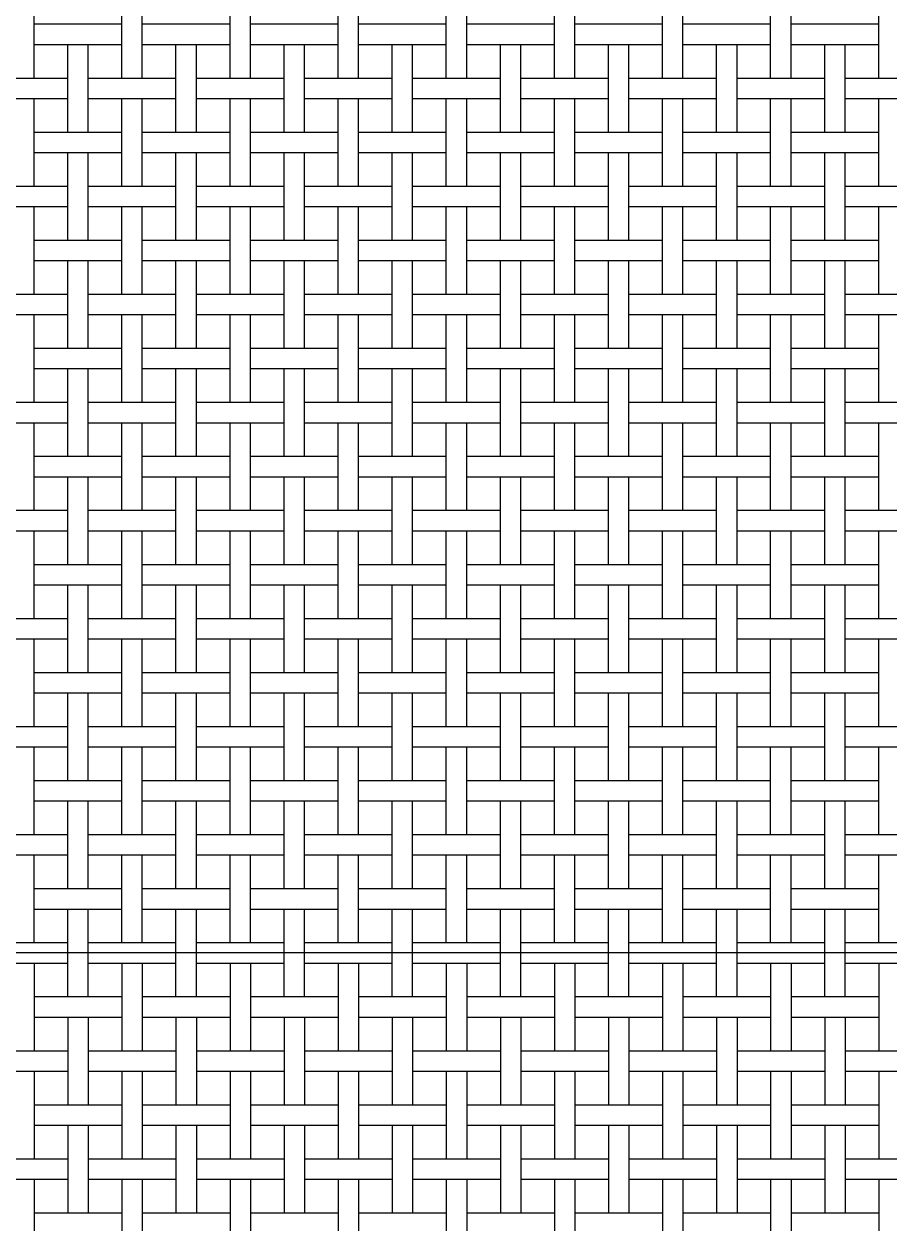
# Model space of a CAD drawing. Extents: x 0.5 to 85.8, y 0 to 73.
# Drawn here: x 34.88 to 39.96, y 44.44 to 51.48 of the extents above; entities that cross this region are included whole.
import ezdxf

# ---------------------------------------------------------------- set-up
doc = ezdxf.new("R2010")
doc.units = 0
doc.linetypes.add('CENTER', pattern=[50.8, 31.75, -6.35, 6.35, -6.35])
doc.layers.get('0').update_dxf_attribs({"linetype": 'CONTINUOUS'})
doc.layers.add('CENTER', color=1, linetype='CENTER')

msp = doc.modelspace()

# ---------------------------------------------------------------- linework, layer by layer
at = {"color": 7, "linetype": 'CONTINUOUS'}
for p, q in [((34.9372, 51.1653), (34.9372, 51.6803)), ((35.4522, 51.1653), (35.4522, 51.6803)), ((35.5722, 51.1653), (35.5722, 51.6803)), ((36.0872, 51.1653), (36.0872, 51.6803)), ((36.2072, 51.1653), (36.2072, 51.6803)), ((36.7222, 51.1653), (36.7222, 51.6803)), ((36.8422, 51.1653), (36.8422, 51.6803)), ((37.3572, 51.1653), (37.3572, 51.6803)), ((37.4772, 51.1653), (37.4772, 51.6803)), ((37.9922, 51.1653), (37.9922, 51.6803)), ((38.1122, 51.1653), (38.1122, 51.6803)), ((38.6272, 51.1653), (38.6272, 51.6803)), ((38.7472, 51.1653), (38.7472, 51.6803)), ((39.2622, 51.1653), (39.2622, 51.6803)), ((39.3822, 51.1653), (39.3822, 51.6803)), ((39.8972, 51.1653), (39.8972, 51.6803)), ((34.9372, 51.4828), (35.4522, 51.4828)), ((35.5722, 51.4828), (36.0872, 51.4828)), ((36.2072, 51.4828), (36.7222, 51.4828)), ((36.8422, 51.4828), (37.3572, 51.4828)), ((37.4772, 51.4828), (37.9922, 51.4828)), ((38.1122, 51.4828), (38.6272, 51.4828)), ((38.7472, 51.4828), (39.2622, 51.4828)), ((39.3822, 51.4828), (39.8972, 51.4828)), ((34.9372, 51.3628), (35.4522, 51.3628)), ((35.1347, 50.8478), (35.1347, 51.3628)), ((35.2547, 50.8478), (35.2547, 51.3628)), ((35.5722, 51.3628), (36.0872, 51.3628)), ((35.7697, 50.8478), (35.7697, 51.3628)), ((35.8897, 50.8478), (35.8897, 51.3628)), ((36.2072, 51.3628), (36.7222, 51.3628)), ((36.4047, 50.8478), (36.4047, 51.3628)), ((36.5247, 50.8478), (36.5247, 51.3628)), ((36.8422, 51.3628), (37.3572, 51.3628)), ((37.0397, 50.8478), (37.0397, 51.3628)), ((37.1597, 50.8478), (37.1597, 51.3628)), ((37.4772, 51.3628), (37.9922, 51.3628)), ((37.6747, 50.8478), (37.6747, 51.3628)), ((37.7947, 50.8478), (37.7947, 51.3628)), ((38.1122, 51.3628), (38.6272, 51.3628)), ((38.3097, 50.8478), (38.3097, 51.3628)), ((38.4297, 50.8478), (38.4297, 51.3628)), ((38.7472, 51.3628), (39.2622, 51.3628)), ((38.9447, 50.8478), (38.9447, 51.3628)), ((39.0647, 50.8478), (39.0647, 51.3628)), ((39.3822, 51.3628), (39.8972, 51.3628)), ((39.5797, 50.8478), (39.5797, 51.3628)), ((39.6997, 50.8478), (39.6997, 51.3628)), ((34.6197, 51.1653), (35.1347, 51.1653)), ((35.2547, 51.1653), (35.7697, 51.1653)), ((35.8897, 51.1653), (36.4047, 51.1653)), ((36.5247, 51.1653), (37.0397, 51.1653)), ((37.1597, 51.1653), (37.6747, 51.1653)), ((37.7947, 51.1653), (38.3097, 51.1653)), ((38.4297, 51.1653), (38.9447, 51.1653)), ((39.0647, 51.1653), (39.5797, 51.1653)), ((39.6997, 51.1653), (40.2147, 51.1653)), ((34.6197, 51.0453), (35.1347, 51.0453)), ((34.9372, 50.5303), (34.9372, 51.0453)), ((35.2547, 51.0453), (35.7697, 51.0453)), ((35.4522, 50.5303), (35.4522, 51.0453)), ((35.5722, 50.5303), (35.5722, 51.0453)), ((35.8897, 51.0453), (36.4047, 51.0453)), ((36.0872, 50.5303), (36.0872, 51.0453)), ((36.2072, 50.5303), (36.2072, 51.0453)), ((36.5247, 51.0453), (37.0397, 51.0453)), ((36.7222, 50.5303), (36.7222, 51.0453)), ((36.8422, 50.5303), (36.8422, 51.0453)), ((37.1597, 51.0453), (37.6747, 51.0453)), ((37.3572, 50.5303), (37.3572, 51.0453)), ((37.4772, 50.5303), (37.4772, 51.0453)), ((37.7947, 51.0453), (38.3097, 51.0453)), ((37.9922, 50.5303), (37.9922, 51.0453)), ((38.1122, 50.5303), (38.1122, 51.0453)), ((38.4297, 51.0453), (38.9447, 51.0453)), ((38.6272, 50.5303), (38.6272, 51.0453)), ((38.7472, 50.5303), (38.7472, 51.0453)), ((39.0647, 51.0453), (39.5797, 51.0453)), ((39.2622, 50.5303), (39.2622, 51.0453)), ((39.3822, 50.5303), (39.3822, 51.0453)), ((39.6997, 51.0453), (40.2147, 51.0453)), ((39.8972, 50.5303), (39.8972, 51.0453)), ((34.9372, 50.8478), (35.4522, 50.8478)), ((35.5722, 50.8478), (36.0872, 50.8478)), ((36.2072, 50.8478), (36.7222, 50.8478)), ((36.8422, 50.8478), (37.3572, 50.8478)), ((37.4772, 50.8478), (37.9922, 50.8478)), ((38.1122, 50.8478), (38.6272, 50.8478)), ((38.7472, 50.8478), (39.2622, 50.8478)), ((39.3822, 50.8478), (39.8972, 50.8478)), ((34.9372, 50.7278), (35.4522, 50.7278)), ((35.1347, 50.2128), (35.1347, 50.7278)), ((35.2547, 50.2128), (35.2547, 50.7278)), ((35.5722, 50.7278), (36.0872, 50.7278)), ((35.7697, 50.2128), (35.7697, 50.7278)), ((35.8897, 50.2128), (35.8897, 50.7278)), ((36.2072, 50.7278), (36.7222, 50.7278)), ((36.4047, 50.2128), (36.4047, 50.7278)), ((36.5247, 50.2128), (36.5247, 50.7278)), ((36.8422, 50.7278), (37.3572, 50.7278)), ((37.0397, 50.2128), (37.0397, 50.7278)), ((37.1597, 50.2128), (37.1597, 50.7278)), ((37.4772, 50.7278), (37.9922, 50.7278)), ((37.6747, 50.2128), (37.6747, 50.7278)), ((37.7947, 50.2128), (37.7947, 50.7278)), ((38.1122, 50.7278), (38.6272, 50.7278)), ((38.3097, 50.2128), (38.3097, 50.7278)), ((38.4297, 50.2128), (38.4297, 50.7278)), ((38.7472, 50.7278), (39.2622, 50.7278)), ((38.9447, 50.2128), (38.9447, 50.7278)), ((39.0647, 50.2128), (39.0647, 50.7278)), ((39.3822, 50.7278), (39.8972, 50.7278)), ((39.5797, 50.2128), (39.5797, 50.7278)), ((39.6997, 50.2128), (39.6997, 50.7278)), ((34.6197, 50.5303), (35.1347, 50.5303)), ((35.2547, 50.5303), (35.7697, 50.5303)), ((35.8897, 50.5303), (36.4047, 50.5303)), ((36.5247, 50.5303), (37.0397, 50.5303)), ((37.1597, 50.5303), (37.6747, 50.5303)), ((37.7947, 50.5303), (38.3097, 50.5303)), ((38.4297, 50.5303), (38.9447, 50.5303)), ((39.0647, 50.5303), (39.5797, 50.5303)), ((39.6997, 50.5303), (40.2147, 50.5303)), ((34.6197, 50.4103), (35.1347, 50.4103)), ((34.9372, 49.8953), (34.9372, 50.4103)), ((35.2547, 50.4103), (35.7697, 50.4103)), ((35.4522, 49.8953), (35.4522, 50.4103)), ((35.5722, 49.8953), (35.5722, 50.4103)), ((35.8897, 50.4103), (36.4047, 50.4103)), ((36.0872, 49.8953), (36.0872, 50.4103)), ((36.2072, 49.8953), (36.2072, 50.4103)), ((36.5247, 50.4103), (37.0397, 50.4103)), ((36.7222, 49.8953), (36.7222, 50.4103)), ((36.8422, 49.8953), (36.8422, 50.4103)), ((37.1597, 50.4103), (37.6747, 50.4103)), ((37.3572, 49.8953), (37.3572, 50.4103)), ((37.4772, 49.8953), (37.4772, 50.4103)), ((37.7947, 50.4103), (38.3097, 50.4103)), ((37.9922, 49.8953), (37.9922, 50.4103)), ((38.1122, 49.8953), (38.1122, 50.4103)), ((38.4297, 50.4103), (38.9447, 50.4103)), ((38.6272, 49.8953), (38.6272, 50.4103)), ((38.7472, 49.8953), (38.7472, 50.4103)), ((39.0647, 50.4103), (39.5797, 50.4103)), ((39.2622, 49.8953), (39.2622, 50.4103)), ((39.3822, 49.8953), (39.3822, 50.4103)), ((39.6997, 50.4103), (40.2147, 50.4103)), ((39.8972, 49.8953), (39.8972, 50.4103)), ((34.9372, 50.2128), (35.4522, 50.2128)), ((35.5722, 50.2128), (36.0872, 50.2128)), ((36.2072, 50.2128), (36.7222, 50.2128)), ((36.8422, 50.2128), (37.3572, 50.2128)), ((37.4772, 50.2128), (37.9922, 50.2128)), ((38.1122, 50.2128), (38.6272, 50.2128)), ((38.7472, 50.2128), (39.2622, 50.2128)), ((39.3822, 50.2128), (39.8972, 50.2128)), ((34.9372, 50.0928), (35.4522, 50.0928)), ((35.1347, 49.5778), (35.1347, 50.0928)), ((35.2547, 49.5778), (35.2547, 50.0928)), ((35.5722, 50.0928), (36.0872, 50.0928)), ((35.7697, 49.5778), (35.7697, 50.0928)), ((35.8897, 49.5778), (35.8897, 50.0928)), ((36.2072, 50.0928), (36.7222, 50.0928)), ((36.4047, 49.5778), (36.4047, 50.0928)), ((36.5247, 49.5778), (36.5247, 50.0928)), ((36.8422, 50.0928), (37.3572, 50.0928)), ((37.0397, 49.5778), (37.0397, 50.0928)), ((37.1597, 49.5778), (37.1597, 50.0928)), ((37.4772, 50.0928), (37.9922, 50.0928)), ((37.6747, 49.5778), (37.6747, 50.0928)), ((37.7947, 49.5778), (37.7947, 50.0928)), ((38.1122, 50.0928), (38.6272, 50.0928)), ((38.3097, 49.5778), (38.3097, 50.0928)), ((38.4297, 49.5778), (38.4297, 50.0928)), ((38.7472, 50.0928), (39.2622, 50.0928)), ((38.9447, 49.5778), (38.9447, 50.0928)), ((39.0647, 49.5778), (39.0647, 50.0928)), ((39.3822, 50.0928), (39.8972, 50.0928)), ((39.5797, 49.5778), (39.5797, 50.0928)), ((39.6997, 49.5778), (39.6997, 50.0928)), ((34.6197, 49.8953), (35.1347, 49.8953)), ((35.2547, 49.8953), (35.7697, 49.8953)), ((35.8897, 49.8953), (36.4047, 49.8953)), ((36.5247, 49.8953), (37.0397, 49.8953)), ((37.1597, 49.8953), (37.6747, 49.8953)), ((37.7947, 49.8953), (38.3097, 49.8953)), ((38.4297, 49.8953), (38.9447, 49.8953)), ((39.0647, 49.8953), (39.5797, 49.8953)), ((39.6997, 49.8953), (40.2147, 49.8953)), ((34.6197, 49.7753), (35.1347, 49.7753)), ((34.9372, 49.2603), (34.9372, 49.7753)), ((35.2547, 49.7753), (35.7697, 49.7753)), ((35.4522, 49.2603), (35.4522, 49.7753)), ((35.5722, 49.2603), (35.5722, 49.7753)), ((35.8897, 49.7753), (36.4047, 49.7753)), ((36.0872, 49.2603), (36.0872, 49.7753)), ((36.2072, 49.2603), (36.2072, 49.7753)), ((36.5247, 49.7753), (37.0397, 49.7753)), ((36.7222, 49.2603), (36.7222, 49.7753)), ((36.8422, 49.2603), (36.8422, 49.7753)), ((37.1597, 49.7753), (37.6747, 49.7753)), ((37.3572, 49.2603), (37.3572, 49.7753)), ((37.4772, 49.2603), (37.4772, 49.7753)), ((37.7947, 49.7753), (38.3097, 49.7753)), ((37.9922, 49.2603), (37.9922, 49.7753)), ((38.1122, 49.2603), (38.1122, 49.7753)), ((38.4297, 49.7753), (38.9447, 49.7753)), ((38.6272, 49.2603), (38.6272, 49.7753)), ((38.7472, 49.2603), (38.7472, 49.7753)), ((39.0647, 49.7753), (39.5797, 49.7753)), ((39.2622, 49.2603), (39.2622, 49.7753)), ((39.3822, 49.2603), (39.3822, 49.7753)), ((39.6997, 49.7753), (40.2147, 49.7753)), ((39.8972, 49.2603), (39.8972, 49.7753)), ((34.9372, 49.5778), (35.4522, 49.5778)), ((35.5722, 49.5778), (36.0872, 49.5778)), ((36.2072, 49.5778), (36.7222, 49.5778)), ((36.8422, 49.5778), (37.3572, 49.5778)), ((37.4772, 49.5778), (37.9922, 49.5778)), ((38.1122, 49.5778), (38.6272, 49.5778)), ((38.7472, 49.5778), (39.2622, 49.5778)), ((39.3822, 49.5778), (39.8972, 49.5778)), ((34.9372, 49.4578), (35.4522, 49.4578)), ((35.1347, 48.9428), (35.1347, 49.4578)), ((35.2547, 48.9428), (35.2547, 49.4578)), ((35.5722, 49.4578), (36.0872, 49.4578)), ((35.7697, 48.9428), (35.7697, 49.4578)), ((35.8897, 48.9428), (35.8897, 49.4578)), ((36.2072, 49.4578), (36.7222, 49.4578)), ((36.4047, 48.9428), (36.4047, 49.4578)), ((36.5247, 48.9428), (36.5247, 49.4578)), ((36.8422, 49.4578), (37.3572, 49.4578)), ((37.0397, 48.9428), (37.0397, 49.4578)), ((37.1597, 48.9428), (37.1597, 49.4578)), ((37.4772, 49.4578), (37.9922, 49.4578)), ((37.6747, 48.9428), (37.6747, 49.4578)), ((37.7947, 48.9428), (37.7947, 49.4578)), ((38.1122, 49.4578), (38.6272, 49.4578)), ((38.3097, 48.9428), (38.3097, 49.4578)), ((38.4297, 48.9428), (38.4297, 49.4578)), ((38.7472, 49.4578), (39.2622, 49.4578)), ((38.9447, 48.9428), (38.9447, 49.4578)), ((39.0647, 48.9428), (39.0647, 49.4578)), ((39.3822, 49.4578), (39.8972, 49.4578)), ((39.5797, 48.9428), (39.5797, 49.4578)), ((39.6997, 48.9428), (39.6997, 49.4578)), ((34.6197, 49.2603), (35.1347, 49.2603)), ((35.2547, 49.2603), (35.7697, 49.2603)), ((35.8897, 49.2603), (36.4047, 49.2603)), ((36.5247, 49.2603), (37.0397, 49.2603)), ((37.1597, 49.2603), (37.6747, 49.2603)), ((37.7947, 49.2603), (38.3097, 49.2603)), ((38.4297, 49.2603), (38.9447, 49.2603)), ((39.0647, 49.2603), (39.5797, 49.2603)), ((39.6997, 49.2603), (40.2147, 49.2603)), ((34.6197, 49.1403), (35.1347, 49.1403)), ((34.9372, 48.6253), (34.9372, 49.1403)), ((35.2547, 49.1403), (35.7697, 49.1403)), ((35.4522, 48.6253), (35.4522, 49.1403)), ((35.5722, 48.6253), (35.5722, 49.1403)), ((35.8897, 49.1403), (36.4047, 49.1403)), ((36.0872, 48.6253), (36.0872, 49.1403)), ((36.2072, 48.6253), (36.2072, 49.1403)), ((36.5247, 49.1403), (37.0397, 49.1403)), ((36.7222, 48.6253), (36.7222, 49.1403)), ((36.8422, 48.6253), (36.8422, 49.1403)), ((37.1597, 49.1403), (37.6747, 49.1403)), ((37.3572, 48.6253), (37.3572, 49.1403)), ((37.4772, 48.6253), (37.4772, 49.1403)), ((37.7947, 49.1403), (38.3097, 49.1403)), ((37.9922, 48.6253), (37.9922, 49.1403)), ((38.1122, 48.6253), (38.1122, 49.1403)), ((38.4297, 49.1403), (38.9447, 49.1403)), ((38.6272, 48.6253), (38.6272, 49.1403)), ((38.7472, 48.6253), (38.7472, 49.1403)), ((39.0647, 49.1403), (39.5797, 49.1403)), ((39.2622, 48.6253), (39.2622, 49.1403)), ((39.3822, 48.6253), (39.3822, 49.1403)), ((39.6997, 49.1403), (40.2147, 49.1403)), ((39.8972, 48.6253), (39.8972, 49.1403)), ((34.9372, 48.9428), (35.4522, 48.9428)), ((35.5722, 48.9428), (36.0872, 48.9428)), ((36.2072, 48.9428), (36.7222, 48.9428)), ((36.8422, 48.9428), (37.3572, 48.9428)), ((37.4772, 48.9428), (37.9922, 48.9428)), ((38.1122, 48.9428), (38.6272, 48.9428)), ((38.7472, 48.9428), (39.2622, 48.9428)), ((39.3822, 48.9428), (39.8972, 48.9428)), ((34.9372, 48.8228), (35.4522, 48.8228)), ((35.1347, 48.3078), (35.1347, 48.8228)), ((35.2547, 48.3078), (35.2547, 48.8228)), ((35.5722, 48.8228), (36.0872, 48.8228)), ((35.7697, 48.3078), (35.7697, 48.8228)), ((35.8897, 48.3078), (35.8897, 48.8228)), ((36.2072, 48.8228), (36.7222, 48.8228)), ((36.4047, 48.3078), (36.4047, 48.8228)), ((36.5247, 48.3078), (36.5247, 48.8228)), ((36.8422, 48.8228), (37.3572, 48.8228)), ((37.0397, 48.3078), (37.0397, 48.8228)), ((37.1597, 48.3078), (37.1597, 48.8228)), ((37.4772, 48.8228), (37.9922, 48.8228)), ((37.6747, 48.3078), (37.6747, 48.8228)), ((37.7947, 48.3078), (37.7947, 48.8228)), ((38.1122, 48.8228), (38.6272, 48.8228)), ((38.3097, 48.3078), (38.3097, 48.8228)), ((38.4297, 48.3078), (38.4297, 48.8228)), ((38.7472, 48.8228), (39.2622, 48.8228)), ((38.9447, 48.3078), (38.9447, 48.8228)), ((39.0647, 48.3078), (39.0647, 48.8228)), ((39.3822, 48.8228), (39.8972, 48.8228)), ((39.5797, 48.3078), (39.5797, 48.8228)), ((39.6997, 48.3078), (39.6997, 48.8228)), ((34.6197, 48.6253), (35.1347, 48.6253)), ((35.2547, 48.6253), (35.7697, 48.6253)), ((35.8897, 48.6253), (36.4047, 48.6253)), ((36.5247, 48.6253), (37.0397, 48.6253)), ((37.1597, 48.6253), (37.6747, 48.6253)), ((37.7947, 48.6253), (38.3097, 48.6253)), ((38.4297, 48.6253), (38.9447, 48.6253)), ((39.0647, 48.6253), (39.5797, 48.6253)), ((39.6997, 48.6253), (40.2147, 48.6253)), ((34.6197, 48.5053), (35.1347, 48.5053)), ((34.9372, 47.9903), (34.9372, 48.5053)), ((35.2547, 48.5053), (35.7697, 48.5053)), ((35.4522, 47.9903), (35.4522, 48.5053)), ((35.5722, 47.9903), (35.5722, 48.5053)), ((35.8897, 48.5053), (36.4047, 48.5053)), ((36.0872, 47.9903), (36.0872, 48.5053)), ((36.2072, 47.9903), (36.2072, 48.5053)), ((36.5247, 48.5053), (37.0397, 48.5053)), ((36.7222, 47.9903), (36.7222, 48.5053)), ((36.8422, 47.9903), (36.8422, 48.5053)), ((37.1597, 48.5053), (37.6747, 48.5053)), ((37.3572, 47.9903), (37.3572, 48.5053)), ((37.4772, 47.9903), (37.4772, 48.5053)), ((37.7947, 48.5053), (38.3097, 48.5053)), ((37.9922, 47.9903), (37.9922, 48.5053)), ((38.1122, 47.9903), (38.1122, 48.5053)), ((38.4297, 48.5053), (38.9447, 48.5053)), ((38.6272, 47.9903), (38.6272, 48.5053)), ((38.7472, 47.9903), (38.7472, 48.5053)), ((39.0647, 48.5053), (39.5797, 48.5053)), ((39.2622, 47.9903), (39.2622, 48.5053)), ((39.3822, 47.9903), (39.3822, 48.5053)), ((39.6997, 48.5053), (40.2147, 48.5053)), ((39.8972, 47.9903), (39.8972, 48.5053)), ((34.9372, 48.3078), (35.4522, 48.3078)), ((35.5722, 48.3078), (36.0872, 48.3078)), ((36.2072, 48.3078), (36.7222, 48.3078)), ((36.8422, 48.3078), (37.3572, 48.3078)), ((37.4772, 48.3078), (37.9922, 48.3078)), ((38.1122, 48.3078), (38.6272, 48.3078)), ((38.7472, 48.3078), (39.2622, 48.3078)), ((39.3822, 48.3078), (39.8972, 48.3078)), ((34.9372, 48.1878), (35.4522, 48.1878)), ((35.1347, 47.6728), (35.1347, 48.1878)), ((35.2547, 47.6728), (35.2547, 48.1878)), ((35.5722, 48.1878), (36.0872, 48.1878)), ((35.7697, 47.6728), (35.7697, 48.1878)), ((35.8897, 47.6728), (35.8897, 48.1878)), ((36.2072, 48.1878), (36.7222, 48.1878)), ((36.4047, 47.6728), (36.4047, 48.1878)), ((36.5247, 47.6728), (36.5247, 48.1878)), ((36.8422, 48.1878), (37.3572, 48.1878)), ((37.0397, 47.6728), (37.0397, 48.1878)), ((37.1597, 47.6728), (37.1597, 48.1878)), ((37.4772, 48.1878), (37.9922, 48.1878)), ((37.6747, 47.6728), (37.6747, 48.1878)), ((37.7947, 47.6728), (37.7947, 48.1878)), ((38.1122, 48.1878), (38.6272, 48.1878)), ((38.3097, 47.6728), (38.3097, 48.1878)), ((38.4297, 47.6728), (38.4297, 48.1878)), ((38.7472, 48.1878), (39.2622, 48.1878)), ((38.9447, 47.6728), (38.9447, 48.1878)), ((39.0647, 47.6728), (39.0647, 48.1878)), ((39.3822, 48.1878), (39.8972, 48.1878)), ((39.5797, 47.6728), (39.5797, 48.1878)), ((39.6997, 47.6728), (39.6997, 48.1878)), ((34.6197, 47.9903), (35.1347, 47.9903)), ((35.2547, 47.9903), (35.7697, 47.9903)), ((35.8897, 47.9903), (36.4047, 47.9903)), ((36.5247, 47.9903), (37.0397, 47.9903)), ((37.1597, 47.9903), (37.6747, 47.9903)), ((37.7947, 47.9903), (38.3097, 47.9903)), ((38.4297, 47.9903), (38.9447, 47.9903)), ((39.0647, 47.9903), (39.5797, 47.9903)), ((39.6997, 47.9903), (40.2147, 47.9903)), ((34.6197, 47.8703), (35.1347, 47.8703)), ((34.9372, 47.3553), (34.9372, 47.8703)), ((35.2547, 47.8703), (35.7697, 47.8703)), ((35.4522, 47.3553), (35.4522, 47.8703)), ((35.5722, 47.3553), (35.5722, 47.8703)), ((35.8897, 47.8703), (36.4047, 47.8703)), ((36.0872, 47.3553), (36.0872, 47.8703)), ((36.2072, 47.3553), (36.2072, 47.8703)), ((36.5247, 47.8703), (37.0397, 47.8703)), ((36.7222, 47.3553), (36.7222, 47.8703)), ((36.8422, 47.3553), (36.8422, 47.8703)), ((37.1597, 47.8703), (37.6747, 47.8703)), ((37.3572, 47.3553), (37.3572, 47.8703)), ((37.4772, 47.3553), (37.4772, 47.8703)), ((37.7947, 47.8703), (38.3097, 47.8703)), ((37.9922, 47.3553), (37.9922, 47.8703)), ((38.1122, 47.3553), (38.1122, 47.8703)), ((38.4297, 47.8703), (38.9447, 47.8703)), ((38.6272, 47.3553), (38.6272, 47.8703)), ((38.7472, 47.3553), (38.7472, 47.8703)), ((39.0647, 47.8703), (39.5797, 47.8703)), ((39.2622, 47.3553), (39.2622, 47.8703)), ((39.3822, 47.3553), (39.3822, 47.8703)), ((39.6997, 47.8703), (40.2147, 47.8703)), ((39.8972, 47.3553), (39.8972, 47.8703)), ((34.9372, 47.6728), (35.4522, 47.6728)), ((35.5722, 47.6728), (36.0872, 47.6728)), ((36.2072, 47.6728), (36.7222, 47.6728)), ((36.8422, 47.6728), (37.3572, 47.6728)), ((37.4772, 47.6728), (37.9922, 47.6728)), ((38.1122, 47.6728), (38.6272, 47.6728)), ((38.7472, 47.6728), (39.2622, 47.6728)), ((39.3822, 47.6728), (39.8972, 47.6728)), ((34.9372, 47.5528), (35.4522, 47.5528)), ((35.1347, 47.0378), (35.1347, 47.5528)), ((35.2547, 47.0378), (35.2547, 47.5528)), ((35.5722, 47.5528), (36.0872, 47.5528)), ((35.7697, 47.0378), (35.7697, 47.5528)), ((35.8897, 47.0378), (35.8897, 47.5528)), ((36.2072, 47.5528), (36.7222, 47.5528)), ((36.4047, 47.0378), (36.4047, 47.5528)), ((36.5247, 47.0378), (36.5247, 47.5528)), ((36.8422, 47.5528), (37.3572, 47.5528)), ((37.0397, 47.0378), (37.0397, 47.5528)), ((37.1597, 47.0378), (37.1597, 47.5528)), ((37.4772, 47.5528), (37.9922, 47.5528)), ((37.6747, 47.0378), (37.6747, 47.5528)), ((37.7947, 47.0378), (37.7947, 47.5528)), ((38.1122, 47.5528), (38.6272, 47.5528)), ((38.3097, 47.0378), (38.3097, 47.5528)), ((38.4297, 47.0378), (38.4297, 47.5528)), ((38.7472, 47.5528), (39.2622, 47.5528)), ((38.9447, 47.0378), (38.9447, 47.5528)), ((39.0647, 47.0378), (39.0647, 47.5528)), ((39.3822, 47.5528), (39.8972, 47.5528)), ((39.5797, 47.0378), (39.5797, 47.5528)), ((39.6997, 47.0378), (39.6997, 47.5528)), ((34.6197, 47.3553), (35.1347, 47.3553)), ((35.2547, 47.3553), (35.7697, 47.3553)), ((35.8897, 47.3553), (36.4047, 47.3553)), ((36.5247, 47.3553), (37.0397, 47.3553)), ((37.1597, 47.3553), (37.6747, 47.3553)), ((37.7947, 47.3553), (38.3097, 47.3553)), ((38.4297, 47.3553), (38.9447, 47.3553)), ((39.0647, 47.3553), (39.5797, 47.3553)), ((39.6997, 47.3553), (40.2147, 47.3553)), ((34.6197, 47.2353), (35.1347, 47.2353)), ((34.9372, 46.7203), (34.9372, 47.2353)), ((35.2547, 47.2353), (35.7697, 47.2353)), ((35.4522, 46.7203), (35.4522, 47.2353)), ((35.5722, 46.7203), (35.5722, 47.2353)), ((35.8897, 47.2353), (36.4047, 47.2353)), ((36.0872, 46.7203), (36.0872, 47.2353)), ((36.2072, 46.7203), (36.2072, 47.2353)), ((36.5247, 47.2353), (37.0397, 47.2353)), ((36.7222, 46.7203), (36.7222, 47.2353)), ((36.8422, 46.7203), (36.8422, 47.2353)), ((37.1597, 47.2353), (37.6747, 47.2353)), ((37.3572, 46.7203), (37.3572, 47.2353)), ((37.4772, 46.7203), (37.4772, 47.2353)), ((37.7947, 47.2353), (38.3097, 47.2353)), ((37.9922, 46.7203), (37.9922, 47.2353)), ((38.1122, 46.7203), (38.1122, 47.2353)), ((38.4297, 47.2353), (38.9447, 47.2353)), ((38.6272, 46.7203), (38.6272, 47.2353)), ((38.7472, 46.7203), (38.7472, 47.2353)), ((39.0647, 47.2353), (39.5797, 47.2353)), ((39.2622, 46.7203), (39.2622, 47.2353)), ((39.3822, 46.7203), (39.3822, 47.2353)), ((39.6997, 47.2353), (40.2147, 47.2353)), ((39.8972, 46.7203), (39.8972, 47.2353)), ((34.9372, 47.0378), (35.4522, 47.0378)), ((35.5722, 47.0378), (36.0872, 47.0378)), ((36.2072, 47.0378), (36.7222, 47.0378)), ((36.8422, 47.0378), (37.3572, 47.0378)), ((37.4772, 47.0378), (37.9922, 47.0378)), ((38.1122, 47.0378), (38.6272, 47.0378)), ((38.7472, 47.0378), (39.2622, 47.0378)), ((39.3822, 47.0378), (39.8972, 47.0378)), ((34.9372, 46.9178), (35.4522, 46.9178)), ((35.1347, 46.4028), (35.1347, 46.9178)), ((35.2547, 46.4028), (35.2547, 46.9178)), ((35.5722, 46.9178), (36.0872, 46.9178)), ((35.7697, 46.4028), (35.7697, 46.9178)), ((35.8897, 46.4028), (35.8897, 46.9178)), ((36.2072, 46.9178), (36.7222, 46.9178)), ((36.4047, 46.4028), (36.4047, 46.9178)), ((36.5247, 46.4028), (36.5247, 46.9178)), ((36.8422, 46.9178), (37.3572, 46.9178)), ((37.0397, 46.4028), (37.0397, 46.9178)), ((37.1597, 46.4028), (37.1597, 46.9178)), ((37.4772, 46.9178), (37.9922, 46.9178)), ((37.6747, 46.4028), (37.6747, 46.9178)), ((37.7947, 46.4028), (37.7947, 46.9178)), ((38.1122, 46.9178), (38.6272, 46.9178)), ((38.3097, 46.4028), (38.3097, 46.9178)), ((38.4297, 46.4028), (38.4297, 46.9178)), ((38.7472, 46.9178), (39.2622, 46.9178)), ((38.9447, 46.4028), (38.9447, 46.9178)), ((39.0647, 46.4028), (39.0647, 46.9178)), ((39.3822, 46.9178), (39.8972, 46.9178)), ((39.5797, 46.4028), (39.5797, 46.9178)), ((39.6997, 46.4028), (39.6997, 46.9178)), ((34.6197, 46.7203), (35.1347, 46.7203)), ((35.2547, 46.7203), (35.7697, 46.7203)), ((35.8897, 46.7203), (36.4047, 46.7203)), ((36.5247, 46.7203), (37.0397, 46.7203)), ((37.1597, 46.7203), (37.6747, 46.7203)), ((37.7947, 46.7203), (38.3097, 46.7203)), ((38.4297, 46.7203), (38.9447, 46.7203)), ((39.0647, 46.7203), (39.5797, 46.7203)), ((39.6997, 46.7203), (40.2147, 46.7203)), ((34.6197, 46.6003), (35.1347, 46.6003)), ((34.9372, 46.0853), (34.9372, 46.6003)), ((35.2547, 46.6003), (35.7697, 46.6003)), ((35.4522, 46.0853), (35.4522, 46.6003)), ((35.5722, 46.0853), (35.5722, 46.6003)), ((35.8897, 46.6003), (36.4047, 46.6003)), ((36.0872, 46.0853), (36.0872, 46.6003)), ((36.2072, 46.0853), (36.2072, 46.6003)), ((36.5247, 46.6003), (37.0397, 46.6003)), ((36.7222, 46.0853), (36.7222, 46.6003)), ((36.8422, 46.0853), (36.8422, 46.6003)), ((37.1597, 46.6003), (37.6747, 46.6003)), ((37.3572, 46.0853), (37.3572, 46.6003)), ((37.4772, 46.0853), (37.4772, 46.6003)), ((37.7947, 46.6003), (38.3097, 46.6003)), ((37.9922, 46.0853), (37.9922, 46.6003)), ((38.1122, 46.0853), (38.1122, 46.6003)), ((38.4297, 46.6003), (38.9447, 46.6003)), ((38.6272, 46.0853), (38.6272, 46.6003)), ((38.7472, 46.0853), (38.7472, 46.6003)), ((39.0647, 46.6003), (39.5797, 46.6003)), ((39.2622, 46.0853), (39.2622, 46.6003)), ((39.3822, 46.0853), (39.3822, 46.6003)), ((39.6997, 46.6003), (40.2147, 46.6003)), ((39.8972, 46.0853), (39.8972, 46.6003)), ((34.9372, 46.4028), (35.4522, 46.4028)), ((35.5722, 46.4028), (36.0872, 46.4028)), ((36.2072, 46.4028), (36.7222, 46.4028)), ((36.8422, 46.4028), (37.3572, 46.4028)), ((37.4772, 46.4028), (37.9922, 46.4028)), ((38.1122, 46.4028), (38.6272, 46.4028)), ((38.7472, 46.4028), (39.2622, 46.4028)), ((39.3822, 46.4028), (39.8972, 46.4028)), ((34.9372, 46.2828), (35.4522, 46.2828)), ((35.1347, 45.7678), (35.1347, 46.2828)), ((35.2547, 45.7678), (35.2547, 46.2828)), ((35.5722, 46.2828), (36.0872, 46.2828)), ((35.7697, 45.7678), (35.7697, 46.2828)), ((35.8897, 45.7678), (35.8897, 46.2828)), ((36.2072, 46.2828), (36.7222, 46.2828)), ((36.4047, 45.7678), (36.4047, 46.2828)), ((36.5247, 45.7678), (36.5247, 46.2828)), ((36.8422, 46.2828), (37.3572, 46.2828)), ((37.0397, 45.7678), (37.0397, 46.2828)), ((37.1597, 45.7678), (37.1597, 46.2828)), ((37.4772, 46.2828), (37.9922, 46.2828)), ((37.6747, 45.7678), (37.6747, 46.2828)), ((37.7947, 45.7678), (37.7947, 46.2828)), ((38.1122, 46.2828), (38.6272, 46.2828)), ((38.3097, 45.7678), (38.3097, 46.2828)), ((38.4297, 45.7678), (38.4297, 46.2828)), ((38.7472, 46.2828), (39.2622, 46.2828)), ((38.9447, 45.7678), (38.9447, 46.2828)), ((39.0647, 45.7678), (39.0647, 46.2828)), ((39.3822, 46.2828), (39.8972, 46.2828)), ((39.5797, 45.7678), (39.5797, 46.2828)), ((39.6997, 45.7678), (39.6997, 46.2828)), ((34.6197, 46.0853), (35.1347, 46.0853)), ((35.2547, 46.0853), (35.7697, 46.0853)), ((35.8897, 46.0853), (36.4047, 46.0853)), ((36.5247, 46.0853), (37.0397, 46.0853)), ((37.1597, 46.0853), (37.6747, 46.0853)), ((37.7947, 46.0853), (38.3097, 46.0853)), ((38.4297, 46.0853), (38.9447, 46.0853)), ((39.0647, 46.0853), (39.5797, 46.0853)), ((39.6997, 46.0853), (40.2147, 46.0853)), ((34.6197, 45.9653), (35.1347, 45.9653)), ((34.9372, 45.9653), (34.9372, 45.4503)), ((35.2547, 45.9653), (35.7697, 45.9653)), ((35.4522, 45.9653), (35.4522, 45.4503)), ((35.5722, 45.9653), (35.5722, 45.4503)), ((35.8897, 45.9653), (36.4047, 45.9653)), ((36.0872, 45.9653), (36.0872, 45.4503)), ((36.2072, 45.9653), (36.2072, 45.4503)), ((36.5247, 45.9653), (37.0397, 45.9653)), ((36.7222, 45.9653), (36.7222, 45.4503)), ((36.8422, 45.9653), (36.8422, 45.4503)), ((37.1597, 45.9653), (37.6747, 45.9653)), ((37.3572, 45.9653), (37.3572, 45.4503)), ((37.4772, 45.9653), (37.4772, 45.4503)), ((37.7947, 45.9653), (38.3097, 45.9653)), ((37.9922, 45.9653), (37.9922, 45.4503)), ((38.1122, 45.9653), (38.1122, 45.4503)), ((38.4297, 45.9653), (38.9447, 45.9653)), ((38.6272, 45.9653), (38.6272, 45.4503)), ((38.7472, 45.9653), (38.7472, 45.4503)), ((39.0647, 45.9653), (39.5797, 45.9653)), ((39.2622, 45.9653), (39.2622, 45.4503)), ((39.3822, 45.9653), (39.3822, 45.4503)), ((39.6997, 45.9653), (40.2147, 45.9653)), ((39.8972, 45.9653), (39.8972, 45.4503)), ((34.9372, 45.7678), (35.4522, 45.7678)), ((35.5722, 45.7678), (36.0872, 45.7678)), ((36.2072, 45.7678), (36.7222, 45.7678)), ((36.8422, 45.7678), (37.3572, 45.7678)), ((37.4772, 45.7678), (37.9922, 45.7678)), ((38.1122, 45.7678), (38.6272, 45.7678)), ((38.7472, 45.7678), (39.2622, 45.7678)), ((39.3822, 45.7678), (39.8972, 45.7678)), ((34.9372, 45.6478), (35.4522, 45.6478)), ((35.1347, 45.6478), (35.1347, 45.1328)), ((35.2547, 45.6478), (35.2547, 45.1328)), ((35.5722, 45.6478), (36.0872, 45.6478)), ((35.7697, 45.6478), (35.7697, 45.1328)), ((35.8897, 45.6478), (35.8897, 45.1328)), ((36.2072, 45.6478), (36.7222, 45.6478)), ((36.4047, 45.6478), (36.4047, 45.1328)), ((36.5247, 45.6478), (36.5247, 45.1328)), ((36.8422, 45.6478), (37.3572, 45.6478)), ((37.0397, 45.6478), (37.0397, 45.1328)), ((37.1597, 45.6478), (37.1597, 45.1328)), ((37.4772, 45.6478), (37.9922, 45.6478)), ((37.6747, 45.6478), (37.6747, 45.1328)), ((37.7947, 45.6478), (37.7947, 45.1328)), ((38.1122, 45.6478), (38.6272, 45.6478)), ((38.3097, 45.6478), (38.3097, 45.1328)), ((38.4297, 45.6478), (38.4297, 45.1328)), ((38.7472, 45.6478), (39.2622, 45.6478)), ((38.9447, 45.6478), (38.9447, 45.1328)), ((39.0647, 45.6478), (39.0647, 45.1328)), ((39.3822, 45.6478), (39.8972, 45.6478)), ((39.5797, 45.6478), (39.5797, 45.1328)), ((39.6997, 45.6478), (39.6997, 45.1328)), ((34.6197, 45.4503), (35.1347, 45.4503)), ((35.2547, 45.4503), (35.7697, 45.4503)), ((35.8897, 45.4503), (36.4047, 45.4503)), ((36.5247, 45.4503), (37.0397, 45.4503)), ((37.1597, 45.4503), (37.6747, 45.4503)), ((37.7947, 45.4503), (38.3097, 45.4503)), ((38.4297, 45.4503), (38.9447, 45.4503)), ((39.0647, 45.4503), (39.5797, 45.4503)), ((39.6997, 45.4503), (40.2147, 45.4503)), ((34.6197, 45.3303), (35.1347, 45.3303)), ((34.9372, 45.3303), (34.9372, 44.8153)), ((35.2547, 45.3303), (35.7697, 45.3303)), ((35.4522, 45.3303), (35.4522, 44.8153)), ((35.5722, 45.3303), (35.5722, 44.8153)), ((35.8897, 45.3303), (36.4047, 45.3303)), ((36.0872, 45.3303), (36.0872, 44.8153)), ((36.2072, 45.3303), (36.2072, 44.8153)), ((36.5247, 45.3303), (37.0397, 45.3303)), ((36.7222, 45.3303), (36.7222, 44.8153)), ((36.8422, 45.3303), (36.8422, 44.8153)), ((37.1597, 45.3303), (37.6747, 45.3303)), ((37.3572, 45.3303), (37.3572, 44.8153)), ((37.4772, 45.3303), (37.4772, 44.8153)), ((37.7947, 45.3303), (38.3097, 45.3303)), ((37.9922, 45.3303), (37.9922, 44.8153)), ((38.1122, 45.3303), (38.1122, 44.8153)), ((38.4297, 45.3303), (38.9447, 45.3303)), ((38.6272, 45.3303), (38.6272, 44.8153)), ((38.7472, 45.3303), (38.7472, 44.8153)), ((39.0647, 45.3303), (39.5797, 45.3303)), ((39.2622, 45.3303), (39.2622, 44.8153)), ((39.3822, 45.3303), (39.3822, 44.8153)), ((39.6997, 45.3303), (40.2147, 45.3303)), ((39.8972, 45.3303), (39.8972, 44.8153)), ((34.9372, 45.1328), (35.4522, 45.1328)), ((35.5722, 45.1328), (36.0872, 45.1328)), ((36.2072, 45.1328), (36.7222, 45.1328)), ((36.8422, 45.1328), (37.3572, 45.1328)), ((37.4772, 45.1328), (37.9922, 45.1328)), ((38.1122, 45.1328), (38.6272, 45.1328)), ((38.7472, 45.1328), (39.2622, 45.1328)), ((39.3822, 45.1328), (39.8972, 45.1328)), ((34.9372, 45.0128), (35.4522, 45.0128)), ((35.1347, 45.0128), (35.1347, 44.4978)), ((35.2547, 45.0128), (35.2547, 44.4978)), ((35.5722, 45.0128), (36.0872, 45.0128)), ((35.7697, 45.0128), (35.7697, 44.4978)), ((35.8897, 45.0128), (35.8897, 44.4978)), ((36.2072, 45.0128), (36.7222, 45.0128)), ((36.4047, 45.0128), (36.4047, 44.4978)), ((36.5247, 45.0128), (36.5247, 44.4978)), ((36.8422, 45.0128), (37.3572, 45.0128)), ((37.0397, 45.0128), (37.0397, 44.4978)), ((37.1597, 45.0128), (37.1597, 44.4978)), ((37.4772, 45.0128), (37.9922, 45.0128)), ((37.6747, 45.0128), (37.6747, 44.4978)), ((37.7947, 45.0128), (37.7947, 44.4978)), ((38.1122, 45.0128), (38.6272, 45.0128)), ((38.3097, 45.0128), (38.3097, 44.4978)), ((38.4297, 45.0128), (38.4297, 44.4978)), ((38.7472, 45.0128), (39.2622, 45.0128)), ((38.9447, 45.0128), (38.9447, 44.4978)), ((39.0647, 45.0128), (39.0647, 44.4978)), ((39.3822, 45.0128), (39.8972, 45.0128)), ((39.5797, 45.0128), (39.5797, 44.4978)), ((39.6997, 45.0128), (39.6997, 44.4978)), ((34.6197, 44.8153), (35.1347, 44.8153)), ((35.2547, 44.8153), (35.7697, 44.8153)), ((35.8897, 44.8153), (36.4047, 44.8153)), ((36.5247, 44.8153), (37.0397, 44.8153)), ((37.1597, 44.8153), (37.6747, 44.8153)), ((37.7947, 44.8153), (38.3097, 44.8153)), ((38.4297, 44.8153), (38.9447, 44.8153)), ((39.0647, 44.8153), (39.5797, 44.8153)), ((39.6997, 44.8153), (40.2147, 44.8153)), ((34.6197, 44.6953), (35.1347, 44.6953)), ((34.9372, 44.6953), (34.9372, 44.1803)), ((35.2547, 44.6953), (35.7697, 44.6953)), ((35.4522, 44.6953), (35.4522, 44.1803)), ((35.5722, 44.6953), (35.5722, 44.1803)), ((35.8897, 44.6953), (36.4047, 44.6953)), ((36.0872, 44.6953), (36.0872, 44.1803)), ((36.2072, 44.6953), (36.2072, 44.1803)), ((36.5247, 44.6953), (37.0397, 44.6953)), ((36.7222, 44.6953), (36.7222, 44.1803)), ((36.8422, 44.6953), (36.8422, 44.1803)), ((37.1597, 44.6953), (37.6747, 44.6953)), ((37.3572, 44.6953), (37.3572, 44.1803)), ((37.4772, 44.6953), (37.4772, 44.1803)), ((37.7947, 44.6953), (38.3097, 44.6953)), ((37.9922, 44.6953), (37.9922, 44.1803)), ((38.1122, 44.6953), (38.1122, 44.1803)), ((38.4297, 44.6953), (38.9447, 44.6953)), ((38.6272, 44.6953), (38.6272, 44.1803)), ((38.7472, 44.6953), (38.7472, 44.1803)), ((39.0647, 44.6953), (39.5797, 44.6953)), ((39.2622, 44.6953), (39.2622, 44.1803)), ((39.3822, 44.6953), (39.3822, 44.1803)), ((39.6997, 44.6953), (40.2147, 44.6953)), ((39.8972, 44.6953), (39.8972, 44.1803)), ((34.9372, 44.4978), (35.4522, 44.4978)), ((35.5722, 44.4978), (36.0872, 44.4978)), ((36.2072, 44.4978), (36.7222, 44.4978)), ((36.8422, 44.4978), (37.3572, 44.4978)), ((37.4772, 44.4978), (37.9922, 44.4978)), ((38.1122, 44.4978), (38.6272, 44.4978)), ((38.7472, 44.4978), (39.2622, 44.4978)), ((39.3822, 44.4978), (39.8972, 44.4978))]:
    msp.add_line(p, q, dxfattribs=at)
for radius in [25, 15]:
    msp.add_circle((33.9247, 46.0253), radius, dxfattribs=at)
at = {"layer": 'CENTER', "color": 1, "linetype": 'CENTER'}
msp.add_line((60.9247, 46.0253), (6.9247, 46.0253), dxfattribs=at)

doc.saveas('drawing.dxf')
